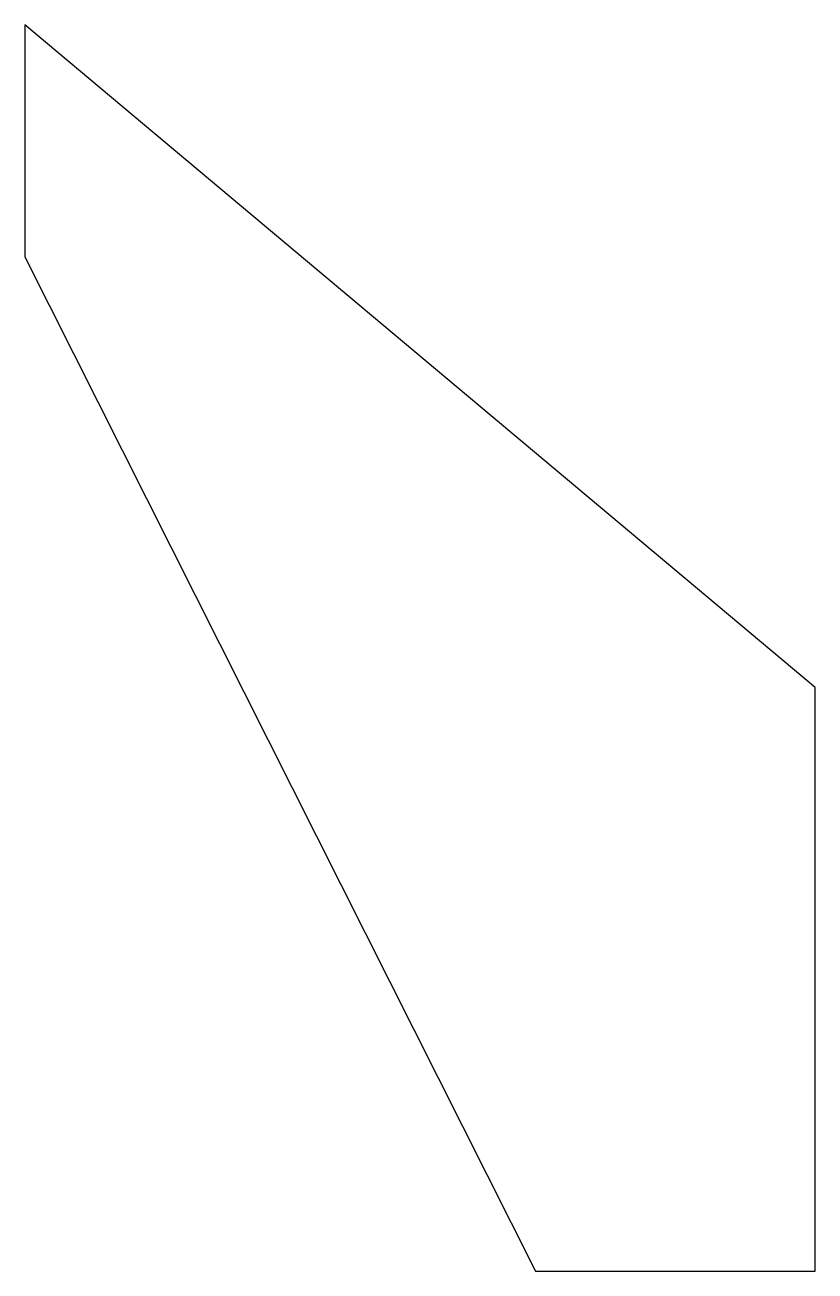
# Model space of a CAD drawing. Header units: millimetres. Extents: x -11 to 6, y 0 to 26.9.
import ezdxf

# ---------------------------------------------------------------- set-up
doc = ezdxf.new("R2010")
doc.units = ezdxf.units.MM
doc.layers.get('0').update_dxf_attribs({"linetype": 'CONTINUOUS'})

msp = doc.modelspace()

# ---------------------------------------------------------------- linework, layer by layer
msp.add_lwpolyline([(-10.996, 26.856), (-10.996, 21.856), (0, 0), (6.025, 0), (6.025, 12.574)], close=True)

doc.saveas('drawing.dxf')
